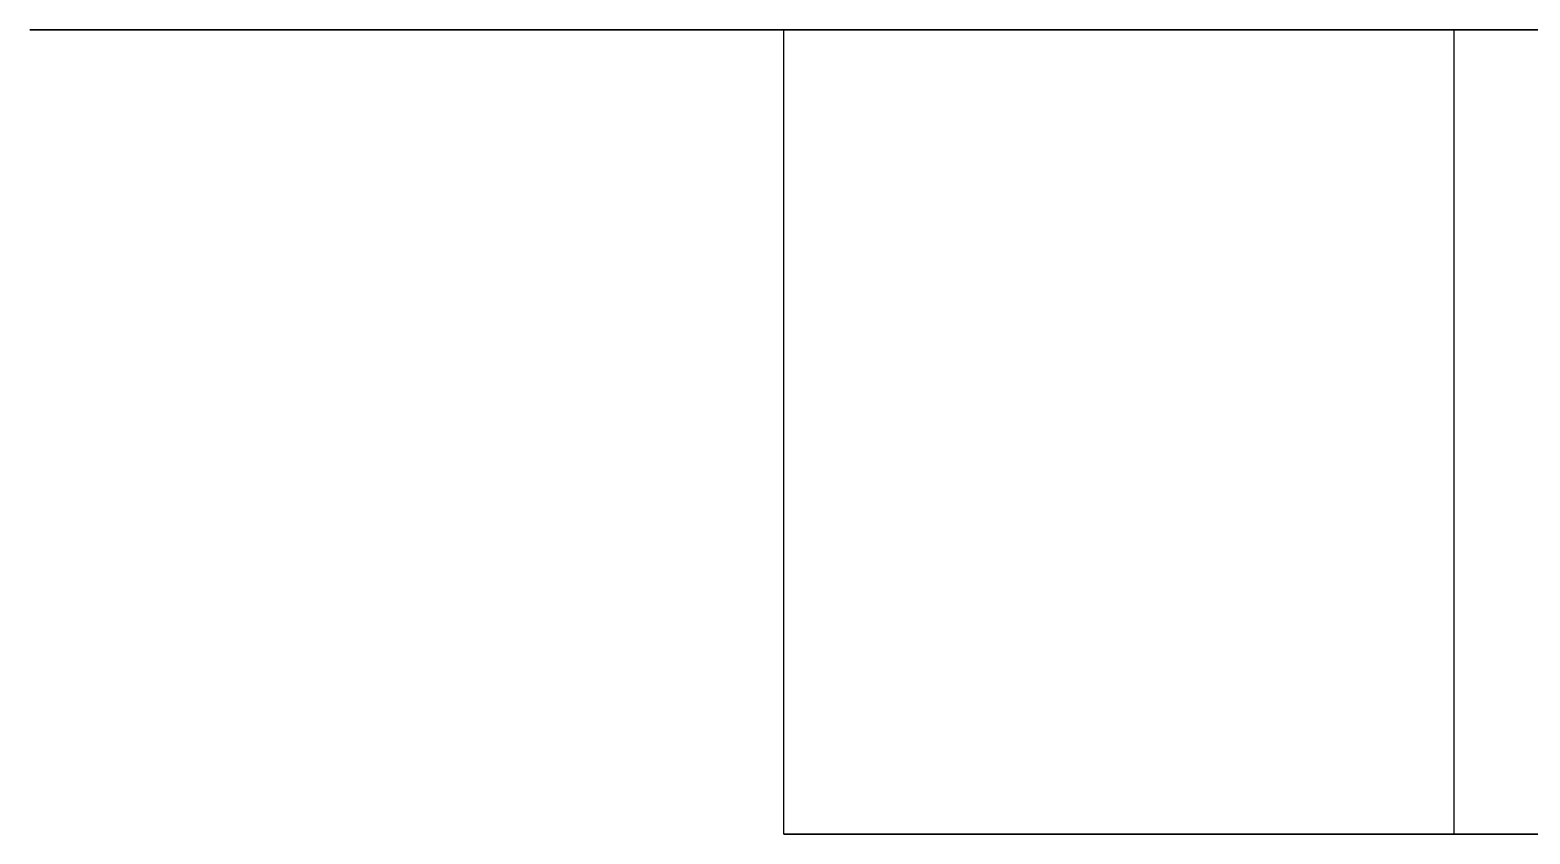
# Model space of a CAD drawing. Header units: millimetres. Extents: x -201 to 3037, y -406 to 3230.
# Drawn here: x 2245.75 to 2250.227, y 1363.6 to 1366 of the extents above; entities that cross this region are included whole.
import ezdxf

# ---------------------------------------------------------------- set-up
doc = ezdxf.new("R2010")
doc.units = ezdxf.units.MM
doc.layers.add('HIDDEN', color=8, linetype='Continuous')

msp = doc.modelspace()

# ---------------------------------------------------------------- linework, layer by layer
at = {"layer": 'HIDDEN'}
for points in [[(2254.25, 1366), (2254.1434, 1366), (2253.8291, 1366), (2253.3228, 1366), (2252.6498, 1366), (2251.844, 1366), (2250.9457, 1366), (2250, 1366), (2249.0543, 1366), (2248.156, 1366), (2247.3502, 1366), (2246.6772, 1366), (2246.1709, 1366), (2245.8566, 1366), (2245.75, 1366)], [(2245.75, 1366), (2245.7767, 1366), (2245.8566, 1366), (2245.9885, 1366), (2246.1709, 1366), (2246.4014, 1366), (2246.6772, 1366), (2246.9948, 1366), (2247.3502, 1366), (2247.7389, 1366), (2248.156, 1366), (2248.5963, 1366), (2249.0543, 1366), (2249.5242, 1366), (2250, 1366)], [(2254.25, 1366), (2254.1434, 1366), (2253.8291, 1366), (2253.3228, 1366), (2252.6498, 1366), (2251.844, 1366), (2250.9457, 1366), (2250, 1366), (2249.0543, 1366), (2248.156, 1366), (2247.3502, 1366), (2246.6772, 1366), (2246.1709, 1366), (2245.8566, 1366), (2245.75, 1366)], [(2245.75, 1366), (2245.7767, 1366), (2245.8566, 1366), (2245.9885, 1366), (2246.1709, 1366), (2246.4014, 1366), (2246.6772, 1366), (2246.9948, 1366), (2247.3502, 1366), (2247.7389, 1366), (2248.156, 1366), (2248.5963, 1366), (2249.0543, 1366), (2249.5242, 1366), (2250, 1366)], [(2254.25, 1366), (2254.1434, 1366), (2253.8291, 1366), (2253.3228, 1366), (2252.6498, 1366), (2251.844, 1366), (2250.9457, 1366), (2250, 1366), (2249.0543, 1366), (2248.156, 1366), (2247.3502, 1366), (2246.6772, 1366), (2246.1709, 1366), (2245.8566, 1366), (2245.75, 1366)], [(2245.75, 1366), (2245.7767, 1366), (2245.8566, 1366), (2245.9885, 1366), (2246.1709, 1366), (2246.4014, 1366), (2246.6772, 1366), (2246.9948, 1366), (2247.3502, 1366), (2247.7389, 1366), (2248.156, 1366), (2248.5963, 1366), (2249.0543, 1366), (2249.5242, 1366), (2250, 1366)], [(2254.25, 1366), (2254.1434, 1366), (2253.8291, 1366), (2253.3228, 1366), (2252.6498, 1366), (2251.844, 1366), (2250.9457, 1366), (2250, 1366), (2249.0543, 1366), (2248.156, 1366), (2247.3502, 1366), (2246.6772, 1366), (2246.1709, 1366), (2245.8566, 1366), (2245.75, 1366)], [(2245.75, 1366), (2245.7767, 1366), (2245.8566, 1366), (2245.9885, 1366), (2246.1709, 1366), (2246.4014, 1366), (2246.6772, 1366), (2246.9948, 1366), (2247.3502, 1366), (2247.7389, 1366), (2248.156, 1366), (2248.5963, 1366), (2249.0543, 1366), (2249.5242, 1366), (2250, 1366)], [(2254.25, 1366), (2254.1434, 1366), (2253.8291, 1366), (2253.3228, 1366), (2252.6498, 1366), (2251.844, 1366), (2250.9457, 1366), (2250, 1366), (2249.0543, 1366), (2248.156, 1366), (2247.3502, 1366), (2246.6772, 1366), (2246.1709, 1366), (2245.8566, 1366), (2245.75, 1366)], [(2245.75, 1366), (2245.7767, 1366), (2245.8566, 1366), (2245.9885, 1366), (2246.1709, 1366), (2246.4014, 1366), (2246.6772, 1366), (2246.9948, 1366), (2247.3502, 1366), (2247.7389, 1366), (2248.156, 1366), (2248.5963, 1366), (2249.0543, 1366), (2249.5242, 1366), (2250, 1366)], [(2254.25, 1366), (2254.1434, 1366), (2253.8291, 1366), (2253.3228, 1366), (2252.6498, 1366), (2251.844, 1366), (2250.9457, 1366), (2250, 1366), (2249.0543, 1366), (2248.156, 1366), (2247.3502, 1366), (2246.6772, 1366), (2246.1709, 1366), (2245.8566, 1366), (2245.75, 1366)], [(2245.75, 1366), (2245.7767, 1366), (2245.8566, 1366), (2245.9885, 1366), (2246.1709, 1366), (2246.4014, 1366), (2246.6772, 1366), (2246.9948, 1366), (2247.3502, 1366), (2247.7389, 1366), (2248.156, 1366), (2248.5963, 1366), (2249.0543, 1366), (2249.5242, 1366), (2250, 1366)], [(2254.25, 1366), (2254.1434, 1366), (2253.8291, 1366), (2253.3228, 1366), (2252.6498, 1366), (2251.844, 1366), (2250.9457, 1366), (2250, 1366), (2249.0543, 1366), (2248.156, 1366), (2247.3502, 1366), (2246.6772, 1366), (2246.1709, 1366), (2245.8566, 1366), (2245.75, 1366)], [(2245.75, 1366), (2245.7767, 1366), (2245.8566, 1366), (2245.9885, 1366), (2246.1709, 1366), (2246.4014, 1366), (2246.6772, 1366), (2246.9948, 1366), (2247.3502, 1366), (2247.7389, 1366), (2248.156, 1366), (2248.5963, 1366), (2249.0543, 1366), (2249.5242, 1366), (2250, 1366)], [(2254.25, 1366), (2254.1434, 1366), (2253.8291, 1366), (2253.3228, 1366), (2252.6498, 1366), (2251.844, 1366), (2250.9457, 1366), (2250, 1366), (2249.0543, 1366), (2248.156, 1366), (2247.3502, 1366), (2246.6772, 1366), (2246.1709, 1366), (2245.8566, 1366), (2245.75, 1366)], [(2245.75, 1366), (2245.7767, 1366), (2245.8566, 1366), (2245.9885, 1366), (2246.1709, 1366), (2246.4014, 1366), (2246.6772, 1366), (2246.9948, 1366), (2247.3502, 1366), (2247.7389, 1366), (2248.156, 1366), (2248.5963, 1366), (2249.0543, 1366), (2249.5242, 1366), (2250, 1366)], [(2254.25, 1366), (2254.1434, 1366), (2253.8291, 1366), (2253.3228, 1366), (2252.6498, 1366), (2251.844, 1366), (2250.9457, 1366), (2250, 1366), (2249.0543, 1366), (2248.156, 1366), (2247.3502, 1366), (2246.6772, 1366), (2246.1709, 1366), (2245.8566, 1366), (2245.75, 1366)], [(2245.75, 1366), (2245.7767, 1366), (2245.8566, 1366), (2245.9885, 1366), (2246.1709, 1366), (2246.4014, 1366), (2246.6772, 1366), (2246.9948, 1366), (2247.3502, 1366), (2247.7389, 1366), (2248.156, 1366), (2248.5963, 1366), (2249.0543, 1366), (2249.5242, 1366), (2250, 1366)], [(2254.25, 1366), (2254.1434, 1366), (2253.8291, 1366), (2253.3228, 1366), (2252.6498, 1366), (2251.844, 1366), (2250.9457, 1366), (2250, 1366), (2249.0543, 1366), (2248.156, 1366), (2247.3502, 1366), (2246.6772, 1366), (2246.1709, 1366), (2245.8566, 1366), (2245.75, 1366)], [(2245.75, 1366), (2245.7767, 1366), (2245.8566, 1366), (2245.9885, 1366), (2246.1709, 1366), (2246.4014, 1366), (2246.6772, 1366), (2246.9948, 1366), (2247.3502, 1366), (2247.7389, 1366), (2248.156, 1366), (2248.5963, 1366), (2249.0543, 1366), (2249.5242, 1366), (2250, 1366)], [(2254.25, 1366), (2254.1434, 1366), (2253.8291, 1366), (2253.3228, 1366), (2252.6498, 1366), (2251.844, 1366), (2250.9457, 1366), (2250, 1366), (2249.0543, 1366), (2248.156, 1366), (2247.3502, 1366), (2246.6772, 1366), (2246.1709, 1366), (2245.8566, 1366), (2245.75, 1366)], [(2245.75, 1366), (2245.7767, 1366), (2245.8566, 1366), (2245.9885, 1366), (2246.1709, 1366), (2246.4014, 1366), (2246.6772, 1366), (2246.9948, 1366), (2247.3502, 1366), (2247.7389, 1366), (2248.156, 1366), (2248.5963, 1366), (2249.0543, 1366), (2249.5242, 1366), (2250, 1366)], [(2254.25, 1366), (2254.1434, 1366), (2253.8291, 1366), (2253.3228, 1366), (2252.6498, 1366), (2251.844, 1366), (2250.9457, 1366), (2250, 1366), (2249.0543, 1366), (2248.156, 1366), (2247.3502, 1366), (2246.6772, 1366), (2246.1709, 1366), (2245.8566, 1366), (2245.75, 1366)], [(2245.75, 1366), (2245.7767, 1366), (2245.8566, 1366), (2245.9885, 1366), (2246.1709, 1366), (2246.4014, 1366), (2246.6772, 1366), (2246.9948, 1366), (2247.3502, 1366), (2247.7389, 1366), (2248.156, 1366), (2248.5963, 1366), (2249.0543, 1366), (2249.5242, 1366), (2250, 1366)], [(2254.25, 1366), (2254.1434, 1366), (2253.8291, 1366), (2253.3228, 1366), (2252.6498, 1366), (2251.844, 1366), (2250.9457, 1366), (2250, 1366), (2249.0543, 1366), (2248.156, 1366), (2247.3502, 1366), (2246.6772, 1366), (2246.1709, 1366), (2245.8566, 1366), (2245.75, 1366)], [(2245.75, 1366), (2245.7767, 1366), (2245.8566, 1366), (2245.9885, 1366), (2246.1709, 1366), (2246.4014, 1366), (2246.6772, 1366), (2246.9948, 1366), (2247.3502, 1366), (2247.7389, 1366), (2248.156, 1366), (2248.5963, 1366), (2249.0543, 1366), (2249.5242, 1366), (2250, 1366)], [(2254.25, 1366), (2254.1434, 1366), (2253.8291, 1366), (2253.3228, 1366), (2252.6498, 1366), (2251.844, 1366), (2250.9457, 1366), (2250, 1366), (2249.0543, 1366), (2248.156, 1366), (2247.3502, 1366), (2246.6772, 1366), (2246.1709, 1366), (2245.8566, 1366), (2245.75, 1366)], [(2245.75, 1366), (2245.7767, 1366), (2245.8566, 1366), (2245.9885, 1366), (2246.1709, 1366), (2246.4014, 1366), (2246.6772, 1366), (2246.9948, 1366), (2247.3502, 1366), (2247.7389, 1366), (2248.156, 1366), (2248.5963, 1366), (2249.0543, 1366), (2249.5242, 1366), (2250, 1366)], [(2254.25, 1366), (2254.1434, 1366), (2253.8291, 1366), (2253.3228, 1366), (2252.6498, 1366), (2251.844, 1366), (2250.9457, 1366), (2250, 1366), (2249.0543, 1366), (2248.156, 1366), (2247.3502, 1366), (2246.6772, 1366), (2246.1709, 1366), (2245.8566, 1366), (2245.75, 1366)], [(2245.75, 1366), (2245.7767, 1366), (2245.8566, 1366), (2245.9885, 1366), (2246.1709, 1366), (2246.4014, 1366), (2246.6772, 1366), (2246.9948, 1366), (2247.3502, 1366), (2247.7389, 1366), (2248.156, 1366), (2248.5963, 1366), (2249.0543, 1366), (2249.5242, 1366), (2250, 1366)], [(2254.25, 1366), (2254.1434, 1366), (2253.8291, 1366), (2253.3228, 1366), (2252.6498, 1366), (2251.844, 1366), (2250.9457, 1366), (2250, 1366), (2249.0543, 1366), (2248.156, 1366), (2247.3502, 1366), (2246.6772, 1366), (2246.1709, 1366), (2245.8566, 1366), (2245.75, 1366)], [(2245.75, 1366), (2245.7767, 1366), (2245.8566, 1366), (2245.9885, 1366), (2246.1709, 1366), (2246.4014, 1366), (2246.6772, 1366), (2246.9948, 1366), (2247.3502, 1366), (2247.7389, 1366), (2248.156, 1366), (2248.5963, 1366), (2249.0543, 1366), (2249.5242, 1366), (2250, 1366)], [(2254.25, 1366), (2254.1434, 1366), (2253.8291, 1366), (2253.3228, 1366), (2252.6498, 1366), (2251.844, 1366), (2250.9457, 1366), (2250, 1366), (2249.0543, 1366), (2248.156, 1366), (2247.3502, 1366), (2246.6772, 1366), (2246.1709, 1366), (2245.8566, 1366), (2245.75, 1366)], [(2245.75, 1366), (2245.7767, 1366), (2245.8566, 1366), (2245.9885, 1366), (2246.1709, 1366), (2246.4014, 1366), (2246.6772, 1366), (2246.9948, 1366), (2247.3502, 1366), (2247.7389, 1366), (2248.156, 1366), (2248.5963, 1366), (2249.0543, 1366), (2249.5242, 1366), (2250, 1366)], [(2254.25, 1366), (2254.1434, 1366), (2253.8291, 1366), (2253.3228, 1366), (2252.6498, 1366), (2251.844, 1366), (2250.9457, 1366), (2250, 1366), (2249.0543, 1366), (2248.156, 1366), (2247.3502, 1366), (2246.6772, 1366), (2246.1709, 1366), (2245.8566, 1366), (2245.75, 1366)], [(2245.75, 1366), (2245.7767, 1366), (2245.8566, 1366), (2245.9885, 1366), (2246.1709, 1366), (2246.4014, 1366), (2246.6772, 1366), (2246.9948, 1366), (2247.3502, 1366), (2247.7389, 1366), (2248.156, 1366), (2248.5963, 1366), (2249.0543, 1366), (2249.5242, 1366), (2250, 1366)], [(2248, 1366), (2250, 1366)], [(2250, 1366), (2248, 1366)], [(2248, 1363.6), (2248, 1366)], [(2248, 1363.6), (2248, 1366)], [(2248, 1366), (2250, 1366)], [(2250, 1366), (2248, 1366)], [(2248, 1363.6), (2248, 1366)], [(2248, 1363.6), (2248, 1366)], [(2248, 1366), (2250, 1366)], [(2250, 1366), (2248, 1366)], [(2248, 1363.6), (2248, 1366)], [(2248, 1363.6), (2248, 1366)], [(2248, 1366), (2250, 1366)], [(2250, 1366), (2248, 1366)], [(2248, 1363.6), (2248, 1366)], [(2248, 1363.6), (2248, 1366)], [(2248, 1366), (2250, 1366)], [(2250, 1366), (2248, 1366)], [(2248, 1363.6), (2248, 1366)], [(2248, 1363.6), (2248, 1366)], [(2248, 1366), (2250, 1366)], [(2250, 1366), (2248, 1366)], [(2248, 1363.6), (2248, 1366)], [(2248, 1363.6), (2248, 1366)], [(2248, 1366), (2250, 1366)], [(2250, 1366), (2248, 1366)], [(2248, 1363.6), (2248, 1366)], [(2248, 1363.6), (2248, 1366)], [(2248, 1366), (2250, 1366)], [(2250, 1366), (2248, 1366)], [(2248, 1363.6), (2248, 1366)], [(2248, 1363.6), (2248, 1366)], [(2248, 1366), (2250, 1366)], [(2250, 1366), (2248, 1366)], [(2248, 1363.6), (2248, 1366)], [(2248, 1363.6), (2248, 1366)], [(2248, 1366), (2250, 1366)], [(2250, 1366), (2248, 1366)], [(2248, 1363.6), (2248, 1366)], [(2248, 1363.6), (2248, 1366)], [(2248, 1366), (2250, 1366)], [(2250, 1366), (2248, 1366)], [(2248, 1363.6), (2248, 1366)], [(2248, 1363.6), (2248, 1366)], [(2248, 1366), (2250, 1366)], [(2250, 1366), (2248, 1366)], [(2248, 1363.6), (2248, 1366)], [(2248, 1363.6), (2248, 1366)], [(2248, 1366), (2250, 1366)], [(2250, 1366), (2248, 1366)], [(2248, 1363.6), (2248, 1366)], [(2248, 1363.6), (2248, 1366)], [(2248, 1366), (2250, 1366)], [(2250, 1366), (2248, 1366)], [(2248, 1363.6), (2248, 1366)], [(2248, 1363.6), (2248, 1366)], [(2248, 1366), (2250, 1366)], [(2250, 1366), (2248, 1366)], [(2248, 1363.6), (2248, 1366)], [(2248, 1363.6), (2248, 1366)], [(2248, 1366), (2250, 1366)], [(2250, 1366), (2248, 1366)], [(2248, 1363.6), (2248, 1366)], [(2248, 1363.6), (2248, 1366)], [(2248, 1366), (2250, 1366)], [(2250, 1366), (2248, 1366)], [(2248, 1363.6), (2248, 1366)], [(2248, 1363.6), (2248, 1366)], [(2248, 1366), (2250, 1366)], [(2250, 1366), (2248, 1366)], [(2248, 1363.6), (2248, 1366)], [(2248, 1363.6), (2248, 1366)], [(2250, 1366), (2250.4758, 1366), (2250.9457, 1366), (2251.4037, 1366), (2251.844, 1366), (2252.2611, 1366), (2252.6498, 1366), (2253.0052, 1366), (2253.3228, 1366), (2253.5986, 1366), (2253.8291, 1366), (2254.0115, 1366), (2254.1434, 1366), (2254.2233, 1366), (2254.25, 1366)], [(2250, 1366), (2252, 1366)], [(2252, 1366), (2250, 1366)], [(2250, 1363.6), (2250, 1366)], [(2250, 1363.6), (2250, 1366)], [(2250, 1366), (2250.4758, 1366), (2250.9457, 1366), (2251.4037, 1366), (2251.844, 1366), (2252.2611, 1366), (2252.6498, 1366), (2253.0052, 1366), (2253.3228, 1366), (2253.5986, 1366), (2253.8291, 1366), (2254.0115, 1366), (2254.1434, 1366), (2254.2233, 1366), (2254.25, 1366)], [(2250, 1366), (2252, 1366)], [(2252, 1366), (2250, 1366)], [(2250, 1363.6), (2250, 1366)], [(2250, 1363.6), (2250, 1366)], [(2250, 1366), (2250.4758, 1366), (2250.9457, 1366), (2251.4037, 1366), (2251.844, 1366), (2252.2611, 1366), (2252.6498, 1366), (2253.0052, 1366), (2253.3228, 1366), (2253.5986, 1366), (2253.8291, 1366), (2254.0115, 1366), (2254.1434, 1366), (2254.2233, 1366), (2254.25, 1366)], [(2250, 1366), (2252, 1366)], [(2252, 1366), (2250, 1366)], [(2250, 1363.6), (2250, 1366)], [(2250, 1363.6), (2250, 1366)], [(2250, 1366), (2250.4758, 1366), (2250.9457, 1366), (2251.4037, 1366), (2251.844, 1366), (2252.2611, 1366), (2252.6498, 1366), (2253.0052, 1366), (2253.3228, 1366), (2253.5986, 1366), (2253.8291, 1366), (2254.0115, 1366), (2254.1434, 1366), (2254.2233, 1366), (2254.25, 1366)], [(2250, 1366), (2252, 1366)], [(2252, 1366), (2250, 1366)], [(2250, 1363.6), (2250, 1366)], [(2250, 1363.6), (2250, 1366)], [(2250, 1366), (2250.4758, 1366), (2250.9457, 1366), (2251.4037, 1366), (2251.844, 1366), (2252.2611, 1366), (2252.6498, 1366), (2253.0052, 1366), (2253.3228, 1366), (2253.5986, 1366), (2253.8291, 1366), (2254.0115, 1366), (2254.1434, 1366), (2254.2233, 1366), (2254.25, 1366)], [(2250, 1366), (2252, 1366)], [(2252, 1366), (2250, 1366)], [(2250, 1363.6), (2250, 1366)], [(2250, 1363.6), (2250, 1366)], [(2250, 1366), (2250.4758, 1366), (2250.9457, 1366), (2251.4037, 1366), (2251.844, 1366), (2252.2611, 1366), (2252.6498, 1366), (2253.0052, 1366), (2253.3228, 1366), (2253.5986, 1366), (2253.8291, 1366), (2254.0115, 1366), (2254.1434, 1366), (2254.2233, 1366), (2254.25, 1366)], [(2250, 1366), (2252, 1366)], [(2252, 1366), (2250, 1366)], [(2250, 1363.6), (2250, 1366)], [(2250, 1363.6), (2250, 1366)], [(2250, 1366), (2250.4758, 1366), (2250.9457, 1366), (2251.4037, 1366), (2251.844, 1366), (2252.2611, 1366), (2252.6498, 1366), (2253.0052, 1366), (2253.3228, 1366), (2253.5986, 1366), (2253.8291, 1366), (2254.0115, 1366), (2254.1434, 1366), (2254.2233, 1366), (2254.25, 1366)], [(2250, 1366), (2252, 1366)], [(2252, 1366), (2250, 1366)], [(2250, 1363.6), (2250, 1366)], [(2250, 1363.6), (2250, 1366)], [(2250, 1366), (2250.4758, 1366), (2250.9457, 1366), (2251.4037, 1366), (2251.844, 1366), (2252.2611, 1366), (2252.6498, 1366), (2253.0052, 1366), (2253.3228, 1366), (2253.5986, 1366), (2253.8291, 1366), (2254.0115, 1366), (2254.1434, 1366), (2254.2233, 1366), (2254.25, 1366)], [(2250, 1366), (2252, 1366)], [(2252, 1366), (2250, 1366)], [(2250, 1363.6), (2250, 1366)], [(2250, 1363.6), (2250, 1366)], [(2250, 1366), (2250.4758, 1366), (2250.9457, 1366), (2251.4037, 1366), (2251.844, 1366), (2252.2611, 1366), (2252.6498, 1366), (2253.0052, 1366), (2253.3228, 1366), (2253.5986, 1366), (2253.8291, 1366), (2254.0115, 1366), (2254.1434, 1366), (2254.2233, 1366), (2254.25, 1366)], [(2250, 1366), (2252, 1366)], [(2252, 1366), (2250, 1366)], [(2250, 1363.6), (2250, 1366)], [(2250, 1363.6), (2250, 1366)], [(2250, 1366), (2250.4758, 1366), (2250.9457, 1366), (2251.4037, 1366), (2251.844, 1366), (2252.2611, 1366), (2252.6498, 1366), (2253.0052, 1366), (2253.3228, 1366), (2253.5986, 1366), (2253.8291, 1366), (2254.0115, 1366), (2254.1434, 1366), (2254.2233, 1366), (2254.25, 1366)], [(2250, 1366), (2252, 1366)], [(2252, 1366), (2250, 1366)], [(2250, 1363.6), (2250, 1366)], [(2250, 1363.6), (2250, 1366)], [(2250, 1366), (2250.4758, 1366), (2250.9457, 1366), (2251.4037, 1366), (2251.844, 1366), (2252.2611, 1366), (2252.6498, 1366), (2253.0052, 1366), (2253.3228, 1366), (2253.5986, 1366), (2253.8291, 1366), (2254.0115, 1366), (2254.1434, 1366), (2254.2233, 1366), (2254.25, 1366)], [(2250, 1366), (2252, 1366)], [(2252, 1366), (2250, 1366)], [(2250, 1363.6), (2250, 1366)], [(2250, 1363.6), (2250, 1366)], [(2250, 1366), (2250.4758, 1366), (2250.9457, 1366), (2251.4037, 1366), (2251.844, 1366), (2252.2611, 1366), (2252.6498, 1366), (2253.0052, 1366), (2253.3228, 1366), (2253.5986, 1366), (2253.8291, 1366), (2254.0115, 1366), (2254.1434, 1366), (2254.2233, 1366), (2254.25, 1366)], [(2250, 1366), (2252, 1366)], [(2252, 1366), (2250, 1366)], [(2250, 1363.6), (2250, 1366)], [(2250, 1363.6), (2250, 1366)], [(2250, 1366), (2250.4758, 1366), (2250.9457, 1366), (2251.4037, 1366), (2251.844, 1366), (2252.2611, 1366), (2252.6498, 1366), (2253.0052, 1366), (2253.3228, 1366), (2253.5986, 1366), (2253.8291, 1366), (2254.0115, 1366), (2254.1434, 1366), (2254.2233, 1366), (2254.25, 1366)], [(2250, 1366), (2252, 1366)], [(2252, 1366), (2250, 1366)], [(2250, 1363.6), (2250, 1366)], [(2250, 1363.6), (2250, 1366)], [(2250, 1366), (2250.4758, 1366), (2250.9457, 1366), (2251.4037, 1366), (2251.844, 1366), (2252.2611, 1366), (2252.6498, 1366), (2253.0052, 1366), (2253.3228, 1366), (2253.5986, 1366), (2253.8291, 1366), (2254.0115, 1366), (2254.1434, 1366), (2254.2233, 1366), (2254.25, 1366)], [(2250, 1366), (2252, 1366)], [(2252, 1366), (2250, 1366)], [(2250, 1363.6), (2250, 1366)], [(2250, 1363.6), (2250, 1366)], [(2250, 1366), (2250.4758, 1366), (2250.9457, 1366), (2251.4037, 1366), (2251.844, 1366), (2252.2611, 1366), (2252.6498, 1366), (2253.0052, 1366), (2253.3228, 1366), (2253.5986, 1366), (2253.8291, 1366), (2254.0115, 1366), (2254.1434, 1366), (2254.2233, 1366), (2254.25, 1366)], [(2250, 1366), (2252, 1366)], [(2252, 1366), (2250, 1366)], [(2250, 1363.6), (2250, 1366)], [(2250, 1363.6), (2250, 1366)], [(2250, 1366), (2250.4758, 1366), (2250.9457, 1366), (2251.4037, 1366), (2251.844, 1366), (2252.2611, 1366), (2252.6498, 1366), (2253.0052, 1366), (2253.3228, 1366), (2253.5986, 1366), (2253.8291, 1366), (2254.0115, 1366), (2254.1434, 1366), (2254.2233, 1366), (2254.25, 1366)], [(2250, 1366), (2252, 1366)], [(2252, 1366), (2250, 1366)], [(2250, 1363.6), (2250, 1366)], [(2250, 1363.6), (2250, 1366)], [(2250, 1366), (2250.4758, 1366), (2250.9457, 1366), (2251.4037, 1366), (2251.844, 1366), (2252.2611, 1366), (2252.6498, 1366), (2253.0052, 1366), (2253.3228, 1366), (2253.5986, 1366), (2253.8291, 1366), (2254.0115, 1366), (2254.1434, 1366), (2254.2233, 1366), (2254.25, 1366)], [(2250, 1366), (2252, 1366)], [(2252, 1366), (2250, 1366)], [(2250, 1363.6), (2250, 1366)], [(2250, 1363.6), (2250, 1366)], [(2250, 1366), (2250.4758, 1366), (2250.9457, 1366), (2251.4037, 1366), (2251.844, 1366), (2252.2611, 1366), (2252.6498, 1366), (2253.0052, 1366), (2253.3228, 1366), (2253.5986, 1366), (2253.8291, 1366), (2254.0115, 1366), (2254.1434, 1366), (2254.2233, 1366), (2254.25, 1366)], [(2250, 1366), (2252, 1366)], [(2252, 1366), (2250, 1366)], [(2250, 1363.6), (2250, 1366)], [(2250, 1363.6), (2250, 1366)], [(2250, 1363.6), (2248, 1363.6)], [(2248, 1363.6), (2250, 1363.6)], [(2250, 1363.6), (2248, 1363.6)], [(2248, 1363.6), (2250, 1363.6)], [(2250, 1363.6), (2248, 1363.6)], [(2248, 1363.6), (2250, 1363.6)], [(2250, 1363.6), (2248, 1363.6)], [(2248, 1363.6), (2250, 1363.6)], [(2250, 1363.6), (2248, 1363.6)], [(2248, 1363.6), (2250, 1363.6)], [(2250, 1363.6), (2248, 1363.6)], [(2248, 1363.6), (2250, 1363.6)], [(2250, 1363.6), (2248, 1363.6)], [(2248, 1363.6), (2250, 1363.6)], [(2250, 1363.6), (2248, 1363.6)], [(2248, 1363.6), (2250, 1363.6)], [(2250, 1363.6), (2248, 1363.6)], [(2248, 1363.6), (2250, 1363.6)], [(2250, 1363.6), (2248, 1363.6)], [(2248, 1363.6), (2250, 1363.6)], [(2250, 1363.6), (2248, 1363.6)], [(2248, 1363.6), (2250, 1363.6)], [(2250, 1363.6), (2248, 1363.6)], [(2248, 1363.6), (2250, 1363.6)], [(2250, 1363.6), (2248, 1363.6)], [(2248, 1363.6), (2250, 1363.6)], [(2250, 1363.6), (2248, 1363.6)], [(2248, 1363.6), (2250, 1363.6)], [(2250, 1363.6), (2248, 1363.6)], [(2248, 1363.6), (2250, 1363.6)], [(2250, 1363.6), (2248, 1363.6)], [(2248, 1363.6), (2250, 1363.6)], [(2250, 1363.6), (2248, 1363.6)], [(2248, 1363.6), (2250, 1363.6)], [(2250, 1363.6), (2248, 1363.6)], [(2248, 1363.6), (2250, 1363.6)], [(2252, 1363.6), (2250, 1363.6)], [(2250, 1363.6), (2252, 1363.6)], [(2252, 1363.6), (2250, 1363.6)], [(2250, 1363.6), (2252, 1363.6)], [(2252, 1363.6), (2250, 1363.6)], [(2250, 1363.6), (2252, 1363.6)], [(2252, 1363.6), (2250, 1363.6)], [(2250, 1363.6), (2252, 1363.6)], [(2252, 1363.6), (2250, 1363.6)], [(2250, 1363.6), (2252, 1363.6)], [(2252, 1363.6), (2250, 1363.6)], [(2250, 1363.6), (2252, 1363.6)], [(2252, 1363.6), (2250, 1363.6)], [(2250, 1363.6), (2252, 1363.6)], [(2252, 1363.6), (2250, 1363.6)], [(2250, 1363.6), (2252, 1363.6)], [(2252, 1363.6), (2250, 1363.6)], [(2250, 1363.6), (2252, 1363.6)], [(2252, 1363.6), (2250, 1363.6)], [(2250, 1363.6), (2252, 1363.6)], [(2252, 1363.6), (2250, 1363.6)], [(2250, 1363.6), (2252, 1363.6)], [(2252, 1363.6), (2250, 1363.6)], [(2250, 1363.6), (2252, 1363.6)], [(2252, 1363.6), (2250, 1363.6)], [(2250, 1363.6), (2252, 1363.6)], [(2252, 1363.6), (2250, 1363.6)], [(2250, 1363.6), (2252, 1363.6)], [(2252, 1363.6), (2250, 1363.6)], [(2250, 1363.6), (2252, 1363.6)], [(2252, 1363.6), (2250, 1363.6)], [(2250, 1363.6), (2252, 1363.6)], [(2252, 1363.6), (2250, 1363.6)], [(2250, 1363.6), (2252, 1363.6)], [(2252, 1363.6), (2250, 1363.6)], [(2250, 1363.6), (2252, 1363.6)]]:
    msp.add_lwpolyline(points, dxfattribs=at)

doc.saveas('drawing.dxf')
